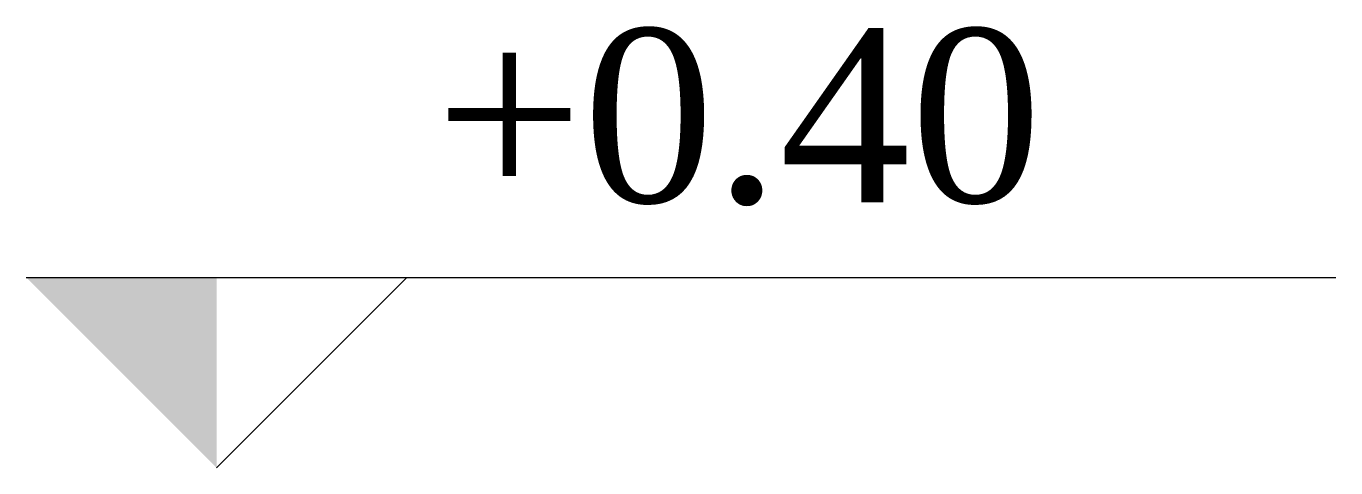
# Model space of a CAD drawing. Extents: x 269.62 to 270.76, y 332.04 to 332.42.
import ezdxf

# ---------------------------------------------------------------- set-up
doc = ezdxf.new("R2010")
doc.units = 0
doc.header["$LTSCALE"] = 0.05
doc.header["$MEASUREMENT"] = 0
doc.layers.get('0').update_dxf_attribs({"linetype": 'CONTINUOUS'})
doc.styles.add('T', font='TIMES.TTF', dxfattribs={"height": 0.25})

msp = doc.modelspace()

# ---------------------------------------------------------------- linework, layer by layer
for p, q in [((269.6241, 332.2066), (270.7568, 332.2066)), ((269.7887, 332.042), (269.9533, 332.2066))]:
    msp.add_line(p, q)
msp.add_solid([(269.7887, 332.042), (269.7887, 332.2066), (269.6241, 332.2066)])

# ---------------------------------------------------------------- texts
at = {"color": 7, "style": 'T'}
msp.add_attdef('+0.40', (269.978, 332.2715), '0.00', height=0.15, dxfattribs=at)

doc.saveas('drawing.dxf')
